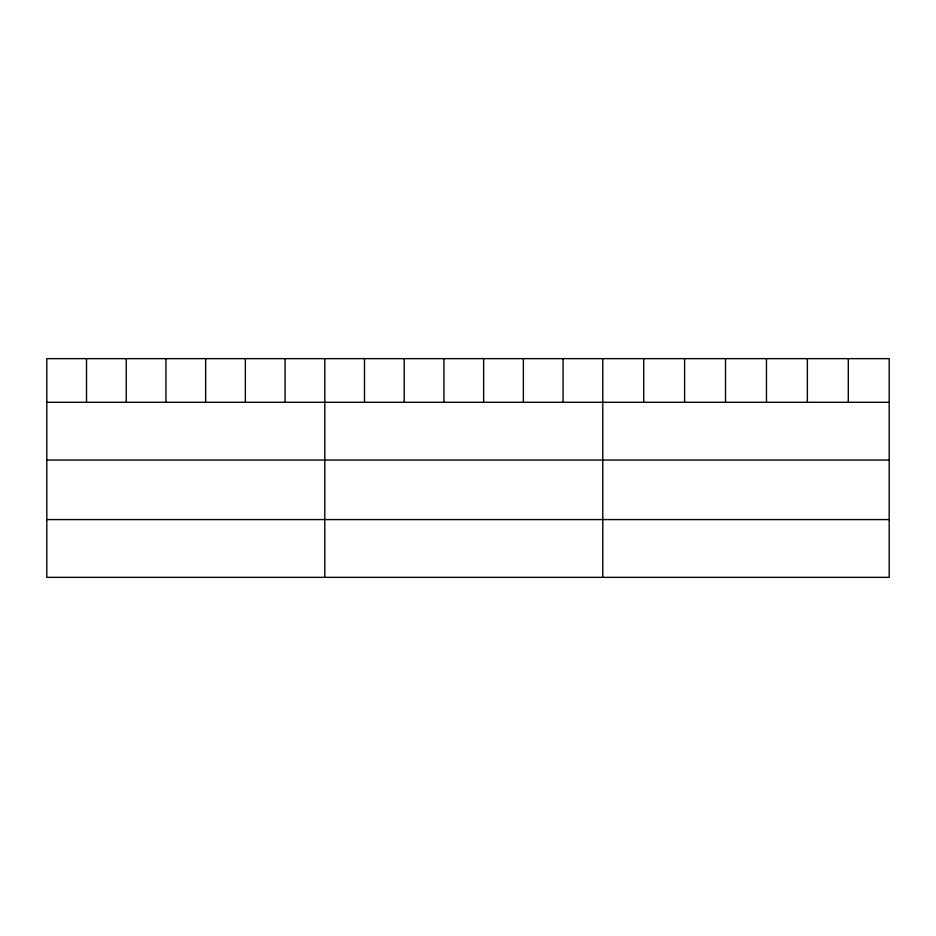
<?xml version="1.0" encoding="UTF-8"?>
<svg xmlns="http://www.w3.org/2000/svg" width="936" height="936" viewBox="0 0 936 936"><rect width="100%" height="100%" fill="white"/><g stroke="black" fill="none" stroke-linecap="round" stroke-linejoin="round"><path stroke-width="1.4" d="M889.2 402.293L889.2 577.36L46.8 577.36L46.8 358.64L889.2 358.64L889.2 402.293L46.8 402.293M46.8 460.067L889.2 460.067M46.8 519.585L889.2 519.585M848.285 358.64L848.285 402.293M807.37 358.64L807.37 402.293M766.455 358.64L766.455 402.293M725.529 358.64L725.529 402.293M684.614 358.64L684.614 402.293M643.699 358.64L643.699 402.293M602.784 358.64L602.784 577.36M563.074 358.64L563.074 402.293M523.353 358.64L523.353 402.293M483.643 358.64L483.643 402.293M443.933 358.64L443.933 402.293M404.223 358.64L404.223 402.293M364.502 358.64L364.502 402.293M324.792 358.64L324.792 577.36M285.082 358.64L285.082 402.293M245.361 358.64L245.361 402.293M205.651 358.64L205.651 402.293M165.941 358.64L165.941 402.293M126.231 358.64L126.231 402.293M86.51 358.64L86.51 402.293"/></g></svg>
